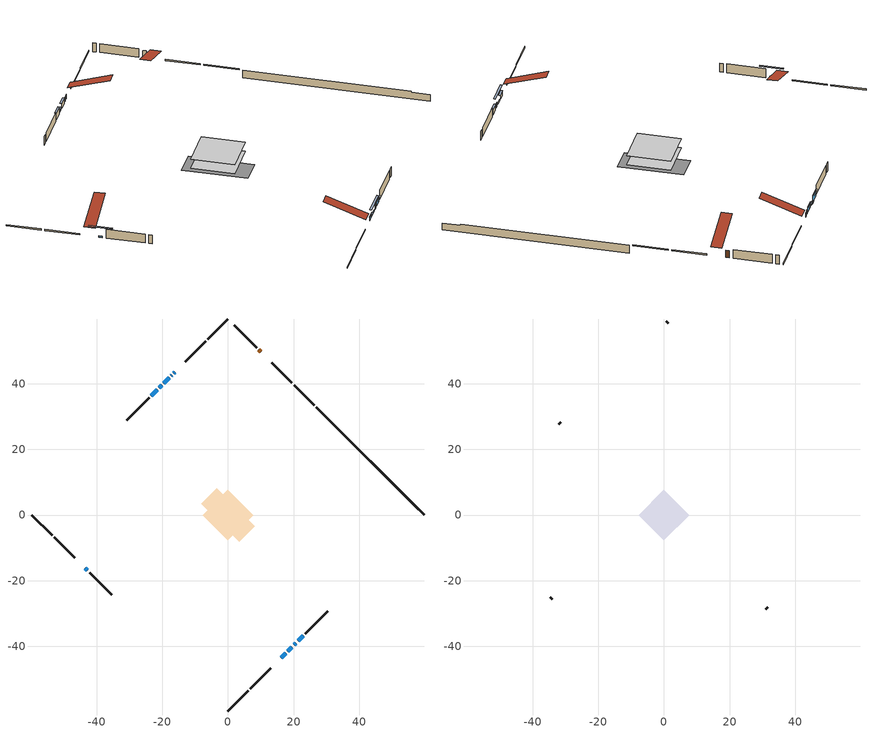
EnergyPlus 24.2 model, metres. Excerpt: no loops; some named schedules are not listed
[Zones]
conditioned space
 floor adiabatic (AdiabaticFloorConstruction): -7.71,0 0,7.71 7.71,0 0,-7.71 z0.46
 floor foundation (Slab1 construction): -8.19,3.45 -3.45,8.19 8.19,-3.45 3.45,-8.19 z-1.7
 wall outside (RimJoist1 construction): 0,-59.68 6.14,-53.54 / -59.68,0 -53.54,-6.14 / 0,59.68 -6.14,53.54 / 26.26,33.42 20.12,39.56 z0.46:0.76
 wall outside (RimJoist2 construction): 6.8,-52.88 12.94,-46.74 / -52.88,-6.8 -46.74,-12.94 / -6.8,52.88 -12.94,46.74 / 19.46,40.22 13.32,46.36 z0.46:0.76
 wall outside (AdiabaticWallConstruction 1): 10.03,49.65 9.37,50.31 z0.46:2.49
 wall outside (AdiabaticWallConstruction): -16.23,43.45 -16.53,43.15 / -17.18,42.49 -17.3,42.38 / 20.13,-39.55 20.66,-39.02 / -17.95,41.73 -19.57,40.11 / 21.32,-38.36 22.93,-36.75 z0.46:1.68; 16.23,-43.45 17.53,-42.15 z0.46:1.38; 18.18,-41.5 19.48,-40.2 / -43.45,-16.23 -42.8,-16.88 / -20.22,39.45 -20.87,38.81 z0.46:0.92; -21.53,38.15 -23.4,36.28 z0.46:2.11
 wall outside (Wall1 construction): 23.59,-36.09 30.39,-29.29 / -42.14,-17.54 -35.34,-24.34 / -24.05,35.62 -30.85,28.83 / 8.72,50.96 1.92,57.76 z0.46:2.9
 wall foundation (FoundationWall1 construction): 26.92,32.76,-1.7 26.92,32.76,0.46 56.4,3.28,0.46 56.4,3.28,0.19 59.68,0,0.19 59.68,0,-1.7
 window (WindowConstruction 5): -16.23,43.44 -16.53,43.15 z0.46:1.68
 window (WindowConstruction 4): 16.23,-43.44 17.53,-42.15 z0.46:1.37
 window (WindowConstruction 8): 18.18,-41.49 19.48,-40.2 z0.46:0.92
 window (WindowConstruction 9): -43.44,-16.23 -42.8,-16.88 z0.46:0.92
 window (WindowConstruction 6): -17.19,42.49 -17.29,42.38 z0.46:1.68
 window (WindowConstruction 7): 20.13,-39.54 20.66,-39.02 z0.46:1.68
 window (WindowConstruction): -17.95,41.73 -19.57,40.11 z0.46:1.68
 window (WindowConstruction 1): -20.22,39.45 -20.87,38.81 z0.46:0.92
 window (WindowConstruction 2): -21.53,38.15 -23.4,36.28 z0.46:2.11
 window (WindowConstruction 3): 21.32,-38.36 22.93,-36.75 z0.46:1.68
 door (Door): 10.03,49.65 9.37,50.31 z0.46:2.49
 ceiling adiabatic (AdiabaticFloorConstruction): 0,-7.71 7.71,0 0,7.71 -7.71,0 z0.46
attic - vented
 floor to conditioned space (Floor1 construction Reversed): -7.7,0 0,7.7 7.7,0 0,-7.7 z2.9
 wall outside (Wall2 construction): 31.05,-28.63 31.65,-28.03 / -34.69,-24.99 -34.08,-25.6 / -31.51,28.17 -32.11,27.57 / 1.26,58.42 0.66,59.02 z0.46:2.9
 roof outside (Roof1 construction): 15.58,-44.1,2.9 8.07,-36.6,6.44 6.09,-38.57,6.44 13.6,-46.08,2.9; -44.1,-15.58,2.9 -36.6,-8.07,6.44 -38.57,-6.09,6.44 -46.08,-13.6,2.9; -15.58,44.1,2.9 -8.07,36.6,6.44 -6.09,38.57,6.44 -13.6,46.08,2.9; 10.69,48.99,2.9 3.18,41.49,6.44 5.16,39.51,6.44 12.66,47.02,2.9
shading: 17.67,-42.01 16.09,-43.59 16.38,-43.88 17.96,-42.3 z1.58; 21.24,-38.44 16.42,-43.26 16.71,-43.55 21.53,-38.73 z3.41; -41.04,-18.64 -45.21,-14.47 -45.5,-14.76 -41.33,-18.93 z3.41; -19.71,39.97 -17.81,41.87 -18.1,42.16 -20,40.26 z1.88; -21.01,38.66 -20.08,39.6 -20.37,39.89 -21.3,38.96 z1.12; -23.54,36.14 -21.39,38.29 -21.68,38.58 -23.83,36.43 z2.31; 23.07,-36.6 21.17,-38.5 21.46,-38.8 23.37,-36.89 z1.88
[Building]
Building 1: Terrain=Suburbs
[Site:Location]
Wiarton AP_ON: Latitude {deg}=44.74; Longitude {deg}=-81.11; Time Zone {hr}=-5; Elevation {m}=222; Keep Site Location Information=Yes
[Site:GroundTemperature:Shallow]
2.94744, 1.01235, 0.85738, 1.77568, 5.46213, 9.13142, 12.3125, 14.3276, 14.4988, 12.8598, 9.75989, 6.20317
[Site:WaterMainsTemperature]
Calculation Method=Schedule; Temperature Schedule=mains temperature schedule
[Material] Roughness=Rough; Thermal Absorptance=0.9
Name | Thickness {m} | Conductivity {W/m-K} | Density {kg/m3} | Specific Heat {J/kg-K} | Solar Absorptance | Visible Absorptance
asphalt or fiberglass shingles | 0.00635 | 0.162714 | 1121.4 | 1465.45 | 0.4 | 0.4
ceiling loosefill ins | 0.169333 | 0.0480833 | 16.02 | 1046.75 | 0.7 | 0.7
ceiling stud and cavity | 0.1397 | 0.352605 | 65.682 | 1177.47 | 0.7 | 0.7
concrete 4.0 in. | 0.1016 | 1.803125 | 2242.8 | 837.4 | 0.7 | 0.7
concrete 8.0 in. | 0.2032 | 1.803125 | 2242.8 | 837.4 | 0.7 | 0.7
door material | 0.04445 | 0.053851 | 512.64 | 1214.23 | 0.7 | 0.7
exterior vertical ins | 0.0149659 | 0.029427 | 32.04 | 1214.23 | 0.7 | 0.7
floor covering | 0.0127 | 0.0433444 | 54.468 | 1339.84 | 0.6 | 0.6
floor rigid ins; wall rigid ins | 0.512978 | 0.029427 | 32.04 | 1214.23 | 0.7 | 0.7
floor stud and cavity | 0.1397 | 1.75129 | 37.0049 | 1207.88 | 0.7 | 0.7
furniture material conditioned space 1 | 0.1524 | 0.115458 | 640.8 | 1214.23 | 0.6 | 0.6
gypsum board | 0.0127 | 0.160291 | 801 | 837.4 | 0.6 | 0.6
gypsum board 1 | 0.0127 | 0.160291 | 801 | 837.4 | 0.7 | 0.7
osb sheathing 0.5 in. | 0.0127 | 0.115458 | 512.64 | 1214.23 | 0.7 | 0.7
osb sheathing 0.75 in. | 0.01905 | 0.115458 | 512.64 | 1214.23 | 0.7 | 0.7
osb sheathing 2.0 in. | 0.0508 | 0.115458 | 512.64 | 1214.23 | 0.7 | 0.7
rim joist stud and cavity | 0.0508 | 0.0296634 | 125.044 | 1163.47 | 0.6 | 0.6
rim joist stud and cavity 1 | 0.0508 | 0.194335 | 50.32683 | 1063.81 | 0.6 | 0.6
slab rigid ins | 0.0378081 | 0.029427 | 32.04 | 1214.23 | 0.7 | 0.7
wall stud and cavity | 0.1397 | 0.0937807 | 139.0536 | 1170.24 | 0.7 | 0.7
wall stud and cavity 1 | 0.0889 | 6.1454 | 50.32683 | 1063.81 | 0.6 | 0.6
wall stud and cavity 2 | 0.0889 | 0.380278 | 52.3479 | 1209.89 | 0.7 | 0.7
wall stud and cavity 3 | 0.0889 | 0.391764 | 83.0341 | 1211.67 | 0.7 | 0.7
wood siding | 0.0254 | 0.102417 | 544.68 | 1172.36 | 0.4 | 0.4
wood siding 1 | 0.00254 | 0.102417 | 544.68 | 1172.36 | 0.4 | 0.4
wood siding 2; wood siding 3; wood siding 4 | 0.0254 | 0.102417 | 544.68 | 1172.36 | 0.7 | 0.7
[WindowMaterial:SimpleGlazingSystem]
Name | U-Factor {W/m2-K} | Solar Heat Gain Coefficient
WindowMaterial | 2.08439 | 0.37
WindowMaterial 1 | 2.44495 | 0.28
WindowMaterial 2 | 2.04578 | 0.66
WindowMaterial 3 | 2.245649 | 0.34
WindowMaterial 4 | 2.33479 | 0.56
WindowMaterial 5 | 2.770864 | 0.4
WindowMaterial 6 | 2.27858 | 0.58
[Construction]
AdiabaticFloorConstruction: floor stud and cavity, floor rigid ins, osb sheathing 0.75 in., floor covering
AdiabaticWallConstruction: wood siding 3, wall rigid ins, wall stud and cavity 2, gypsum board
AdiabaticWallConstruction 1: wood siding 4, wall rigid ins, wall stud and cavity 2, gypsum board
Door: door material
Floor1 construction Reversed: gypsum board, ceiling stud and cavity, ceiling loosefill ins
FoundationWall1 construction: concrete 8.0 in., gypsum board 1
furniture construction conditioned space 1: furniture material conditioned space 1
PartitionWallConstruction: gypsum board, wall stud and cavity 3, gypsum board
RimJoist1 construction: wood siding 2, osb sheathing 2.0 in., rim joist stud and cavity
RimJoist2 construction: wood siding 2, rim joist stud and cavity 1
Roof1 construction: asphalt or fiberglass shingles
Slab1 construction: slab rigid ins, concrete 4.0 in.
Wall1 construction: wood siding, osb sheathing 0.5 in., wall stud and cavity, gypsum board
Wall2 construction: wood siding 1, wall stud and cavity 1
WindowConstruction; WindowConstruction 3: WindowMaterial
WindowConstruction 1; WindowConstruction 8; WindowConstruction 9: WindowMaterial 1
WindowConstruction 2: WindowMaterial 2
WindowConstruction 4: WindowMaterial 3
WindowConstruction 5: WindowMaterial 4
WindowConstruction 6: WindowMaterial 5
WindowConstruction 7: WindowMaterial 6
[Zone] Multiplier=1; Part of Total Floor Area=Yes
Name | Volume {m3}
attic - vented | 68.1851
conditioned space | 535
[Space]
Name | Zone | Volume {m3}
attic - vented 1 | attic - vented | 68.1851
conditioned space 1 | conditioned space | 535
[ZoneInfiltration:EffectiveLeakageArea]
infil attic - vented 1: Zone or Space=attic - vented 1; Schedule=Always On Discrete; Effective Air Leakage Area {cm2}=4999.16; Stack Coefficient=0.000415567; Wind Coefficient=1.37734e-05
[ZoneMixing]
whole house fan mix: Zone or Space=attic - vented; Schedule=Always On Continuous; Design Flow Rate Calculation Method=Flow/Zone; Design Flow Rate {m3/s}=0; Source Zone or Space=conditioned space
[SurfaceProperty:ExposedFoundationPerimeter]
Slab1: Exposed Perimeter Calculation Method=TotalExposedPerimeter; Total Exposed Perimeter {m}=46.329
[InternalMass] Zone or ZoneList=conditioned space; Space or SpaceList=conditioned space 1
Name | Construction | Surface Area {m2}
furniture mass conditioned space 1 | furniture construction conditioned space 1 | 91.6403
partition wall mass | PartitionWallConstruction | 229.101
[Lights]
interior lighting: Zone or ZoneList or Space or SpaceList=conditioned space 1; Schedule=interior lighting schedule; Design Level Calculation Method=LightingLevel; Lighting Level {W}=343.2; Return Air Fraction=0; Fraction Radiant=0.6; Fraction Visible=0.2; Fraction Replaceable=1
[People]
occupants: Zone or ZoneList or Space or SpaceList=conditioned space 1; Number of People Schedule=occupants schedule; Number of People Calculation Method=People; Number of People=3; Fraction Radiant=0.314171; Sensible Heat Fraction=0.56303; Activity Level Schedule=occupants activity schedule; Carbon Dioxide Generation Rate {m3/s-W}=0; Enable ASHRAE 55 Comfort Warnings=No; Mean Radiant Temperature Calculation Type=EnclosureAveraged
[ElectricEquipment] Zone or ZoneList or Space or SpaceList=conditioned space 1; Design Level Calculation Method=EquipmentLevel
Name | Schedule | Design Level {W} | Fraction Latent | Fraction Radiant | Fraction Lost
clothes dryer | clothes dryer schedule | 140.772 | 0.015 | 0.081 | 0.85
clothes washer | clothes washer schedule | 32.1985 | 0.03 | 0.162 | 0.7
cooking range | cooking range schedule | 215.147 | 0.08 | 0.432 | 0.2
dishwasher | dishwasher schedule | 66.8632 | 0.3 | 0.18 | 0.4
fridge | fridge schedule | 72.9452 | 0 | 0.6 | 0
mech vent bath fan 0 | mech vent bath fan 0 schedule | 50.2 | 0 | 0 | 1
mech vent house fan | mech vent house fan schedule | 0 | 0 | 0 | 1
mech vent house fan cfis | mech vent house fan cfis schedule | 0 | 0 | 0 | 0
mech vent range fan 0 | mech vent range fan 0 schedule | 57 | 0 | 0 | 1
misc plug loads | misc plug loads schedule | 494.7 | 0.045 | 0.513 | 0.1
whole house fan | Always On Discrete | 0 | 0 | 0 | 1
[OtherEquipment] Zone or ZoneList or Space or SpaceList=conditioned space 1; Design Level Calculation Method=EquipmentLevel
Name | Fuel Type | Schedule | Design Level {W} | Fraction Latent | Fraction Radiant | Fraction Lost
clothes dryer 1 | Electricity | clothes dryer schedule | 0 | 0.015 | 0.081 | 0.85
cooking range 1 | Electricity | cooking range schedule | 0 | 0.08 | 0.432 | 0.2
general water use latent | None | general water use schedule | 62.594 | 1 | 0 | 0
general water use sensible | None | general water use schedule | -61.6891 | 0 | 0.6 | 0
mech vent house fan latent load | None | Always On Discrete | 0 | 1 | 0 | 0
mech vent house fan sensible load | None | Always On Discrete | 0 | 0 | 0 | 0
water heater energy adjustment1 | Propane | Always On Discrete | 0.01 | 0 | 0 | 1
[ZoneInfiltration:DesignFlowRate] Zone or ZoneList or Space or SpaceList=conditioned space 1; Schedule=Always On Discrete; Design Flow Rate Calculation Method=Flow/Zone; Design Flow Rate {m3/s}=0
infil flow; natural vent flow; whole house fan flow
[Foundation:Kiva]
Foundation Kiva 1: Initial Indoor Air Temperature {C}=21.1111; Wall Height Above Grade {m}=0.460004; Wall Depth Below Slab {m}=0.2032; Custom Block Material Name 1=exterior vertical ins; Custom Block Depth 1 {m}=2.16; Custom Block X Position 1 {m}=0.2159; Custom Block Z Position 1 {m}=0
[Foundation:Kiva:Settings]
Soil Conductivity {W/m-K}=0.849921; Soil Density {kg/m3}=1842.3; Soil Specific Heat {J/kg-K}=418.7; Ground Solar Absorptivity=0.9; Ground Thermal Absorptivity=0.9; Ground Surface Roughness {m}=0.03; Far-Field Width {m}=40; Deep-Ground Boundary Condition=ZeroFlux; Deep-Ground Depth {m}=40; Minimum Cell Dimension {m}=0.2; Maximum Cell Growth Coefficient=3; Simulation Timestep=Timestep
[Exterior:Lights]
exterior lighting: Schedule=exterior lighting schedule; Design Level {W}=75.6
[Schedule:Constant]
Name | Hourly Value
Always On Continuous; mech vent house fan schedule; mech vent house fan cfis schedule; Always On Discrete | 1
occupants activity schedule | 117.228
fridge schedule | 0
[Schedule:Week:Daily]
interior lighting schedule Week Rule - Jan1-Jan27: interior lighting schedule day, interior lighting schedule day, interior lighting schedule day, interior lighting schedule day, interior lighting schedule day, interior lighting schedule day, interior lighting schedule day, interior lighting schedule default day, interior lighting schedule default day, interior lighting schedule default day, interior lighting schedule default day, interior lighting schedule default day
interior lighting schedule Week Rule - Jan28-Feb3: interior lighting schedule day, interior lighting schedule day, interior lighting schedule day, interior lighting schedule day, interior lighting schedule day 1, interior lighting schedule day 1, interior lighting schedule day 1, interior lighting schedule default day, interior lighting schedule default day, interior lighting schedule default day, interior lighting schedule default day, interior lighting schedule default day
interior lighting schedule Week Rule - Feb4-Feb24: interior lighting schedule day 1, interior lighting schedule day 1, interior lighting schedule day 1, interior lighting schedule day 1, interior lighting schedule day 1, interior lighting schedule day 1, interior lighting schedule day 1, interior lighting schedule default day, interior lighting schedule default day, interior lighting schedule default day, interior lighting schedule default day, interior lighting schedule default day
interior lighting schedule Week Rule - Feb25-Mar3: interior lighting schedule day 1, interior lighting schedule day 1, interior lighting schedule day 1, interior lighting schedule day 1, interior lighting schedule day 2, interior lighting schedule day 2, interior lighting schedule day 2, interior lighting schedule default day, interior lighting schedule default day, interior lighting schedule default day, interior lighting schedule default day, interior lighting schedule default day
interior lighting schedule Week Rule - Mar4-Mar31: interior lighting schedule day 2, interior lighting schedule day 2, interior lighting schedule day 2, interior lighting schedule day 2, interior lighting schedule day 2, interior lighting schedule day 2, interior lighting schedule day 2, interior lighting schedule default day, interior lighting schedule default day, interior lighting schedule default day, interior lighting schedule default day, interior lighting schedule default day
interior lighting schedule Week Rule - Apr1-Apr28: interior lighting schedule day 3, interior lighting schedule day 3, interior lighting schedule day 3, interior lighting schedule day 3, interior lighting schedule day 3, interior lighting schedule day 3, interior lighting schedule day 3, interior lighting schedule default day, interior lighting schedule default day, interior lighting schedule default day, interior lighting schedule default day, interior lighting schedule default day
interior lighting schedule Week Rule - Apr29-May5: interior lighting schedule day 3, interior lighting schedule day 3, interior lighting schedule day 4, interior lighting schedule day 4, interior lighting schedule day 4, interior lighting schedule day 4, interior lighting schedule day 4, interior lighting schedule default day, interior lighting schedule default day, interior lighting schedule default day, interior lighting schedule default day, interior lighting schedule default day
interior lighting schedule Week Rule - May6-May26: interior lighting schedule day 4, interior lighting schedule day 4, interior lighting schedule day 4, interior lighting schedule day 4, interior lighting schedule day 4, interior lighting schedule day 4, interior lighting schedule day 4, interior lighting schedule default day, interior lighting schedule default day, interior lighting schedule default day, interior lighting schedule default day, interior lighting schedule default day
interior lighting schedule Week Rule - May27-Jun2: interior lighting schedule day 4, interior lighting schedule day 4, interior lighting schedule day 4, interior lighting schedule day 4, interior lighting schedule day 4, interior lighting schedule day 5, interior lighting schedule day 5, interior lighting schedule default day, interior lighting schedule default day, interior lighting schedule default day, interior lighting schedule default day, interior lighting schedule default day
interior lighting schedule Week Rule - Jun3-Jun30: interior lighting schedule day 5, interior lighting schedule day 5, interior lighting schedule day 5, interior lighting schedule day 5, interior lighting schedule day 5, interior lighting schedule day 5, interior lighting schedule day 5, interior lighting schedule default day, interior lighting schedule default day, interior lighting schedule default day, interior lighting schedule default day, interior lighting schedule default day
interior lighting schedule Week Rule - Jul1-Jul28: interior lighting schedule day 6, interior lighting schedule day 6, interior lighting schedule day 6, interior lighting schedule day 6, interior lighting schedule day 6, interior lighting schedule day 6, interior lighting schedule day 6, interior lighting schedule default day, interior lighting schedule default day, interior lighting schedule default day, interior lighting schedule default day, interior lighting schedule default day
interior lighting schedule Week Rule - Jul29-Aug4: interior lighting schedule day 6, interior lighting schedule day 6, interior lighting schedule day 6, interior lighting schedule day 7, interior lighting schedule day 7, interior lighting schedule day 7, interior lighting schedule day 7, interior lighting schedule default day, interior lighting schedule default day, interior lighting schedule default day, interior lighting schedule default day, interior lighting schedule default day
interior lighting schedule Week Rule - Aug5-Aug25: interior lighting schedule day 7, interior lighting schedule day 7, interior lighting schedule day 7, interior lighting schedule day 7, interior lighting schedule day 7, interior lighting schedule day 7, interior lighting schedule day 7, interior lighting schedule default day, interior lighting schedule default day, interior lighting schedule default day, interior lighting schedule default day, interior lighting schedule default day
interior lighting schedule Week Rule - Aug26-Sep1: interior lighting schedule day 7, interior lighting schedule day 7, interior lighting schedule day 7, interior lighting schedule day 7, interior lighting schedule day 7, interior lighting schedule day 7, interior lighting schedule day 8, interior lighting schedule default day, interior lighting schedule default day, interior lighting schedule default day, interior lighting schedule default day, interior lighting schedule default day
interior lighting schedule Week Rule - Sep2-Sep29: interior lighting schedule day 8, interior lighting schedule day 8, interior lighting schedule day 8, interior lighting schedule day 8, interior lighting schedule day 8, interior lighting schedule day 8, interior lighting schedule day 8, interior lighting schedule default day, interior lighting schedule default day, interior lighting schedule default day, interior lighting schedule default day, interior lighting schedule default day
interior lighting schedule Week Rule - Sep30-Oct6: interior lighting schedule day 8, interior lighting schedule day 9, interior lighting schedule day 9, interior lighting schedule day 9, interior lighting schedule day 9, interior lighting schedule day 9, interior lighting schedule day 9, interior lighting schedule default day, interior lighting schedule default day, interior lighting schedule default day, interior lighting schedule default day, interior lighting schedule default day
interior lighting schedule Week Rule - Oct7-Oct27: interior lighting schedule day 9, interior lighting schedule day 9, interior lighting schedule day 9, interior lighting schedule day 9, interior lighting schedule day 9, interior lighting schedule day 9, interior lighting schedule day 9, interior lighting schedule default day, interior lighting schedule default day, interior lighting schedule default day, interior lighting schedule default day, interior lighting schedule default day
interior lighting schedule Week Rule - Oct28-Nov3: interior lighting schedule day 9, interior lighting schedule day 9, interior lighting schedule day 9, interior lighting schedule day 9, interior lighting schedule day 10, interior lighting schedule day 10, interior lighting schedule day 10, interior lighting schedule default day, interior lighting schedule default day, interior lighting schedule default day, interior lighting schedule default day, interior lighting schedule default day
interior lighting schedule Week Rule - Nov4-Nov24: interior lighting schedule day 10, interior lighting schedule day 10, interior lighting schedule day 10, interior lighting schedule day 10, interior lighting schedule day 10, interior lighting schedule day 10, interior lighting schedule day 10, interior lighting schedule default day, interior lighting schedule default day, interior lighting schedule default day, interior lighting schedule default day, interior lighting schedule default day
interior lighting schedule Week Rule - Nov25-Dec1: interior lighting schedule day 10, interior lighting schedule day 10, interior lighting schedule day 10, interior lighting schedule day 10, interior lighting schedule day 10, interior lighting schedule day 10, interior lighting schedule day 11, interior lighting schedule default day, interior lighting schedule default day, interior lighting schedule default day, interior lighting schedule default day, interior lighting schedule default day
interior lighting schedule Week Rule - Dec2-Dec31: interior lighting schedule day 11, interior lighting schedule day 11, interior lighting schedule day 11, interior lighting schedule day 11, interior lighting schedule day 11, interior lighting schedule day 11, interior lighting schedule day 11, interior lighting schedule default day, interior lighting schedule default day, interior lighting schedule default day, interior lighting schedule default day, interior lighting schedule default day
occupants schedule Week Rule - Jan1-Dec31: occupants schedule day, occupants schedule day, occupants schedule day, occupants schedule day, occupants schedule day, occupants schedule day, occupants schedule day, occupants schedule default day, occupants schedule default day, occupants schedule default day, occupants schedule default day, occupants schedule default day
clothes dryer schedule Week Rule - Jan1-Dec31: clothes dryer schedule day, clothes dryer schedule day, clothes dryer schedule day, clothes dryer schedule day, clothes dryer schedule day, clothes dryer schedule day, clothes dryer schedule day, clothes dryer schedule default day, clothes dryer schedule default day, clothes dryer schedule default day, clothes dryer schedule default day, clothes dryer schedule default day
clothes washer schedule Week Rule - Jan1-Dec31: clothes washer schedule day, clothes washer schedule day, clothes washer schedule day, clothes washer schedule day, clothes washer schedule day, clothes washer schedule day, clothes washer schedule day, clothes washer schedule default day, clothes washer schedule default day, clothes washer schedule default day, clothes washer schedule default day, clothes washer schedule default day
cooking range schedule Week Rule - Jan1-Dec31: cooking range schedule day, cooking range schedule day, cooking range schedule day, cooking range schedule day, cooking range schedule day, cooking range schedule day, cooking range schedule day, cooking range schedule default day, cooking range schedule default day, cooking range schedule default day, cooking range schedule default day, cooking range schedule default day
dishwasher schedule Week Rule - Jan1-Dec31: dishwasher schedule day, dishwasher schedule day, dishwasher schedule day, dishwasher schedule day, dishwasher schedule day, dishwasher schedule day, dishwasher schedule day, dishwasher schedule default day, dishwasher schedule default day, dishwasher schedule default day, dishwasher schedule default day, dishwasher schedule default day
mech vent bath fan 0 schedule Week Rule - Jan1-Dec31: mech vent bath fan 0 schedule day, mech vent bath fan 0 schedule day, mech vent bath fan 0 schedule day, mech vent bath fan 0 schedule day, mech vent bath fan 0 schedule day, mech vent bath fan 0 schedule day, mech vent bath fan 0 schedule day, mech vent bath fan 0 schedule default day, mech vent bath fan 0 schedule default day, mech vent bath fan 0 schedule default day, mech vent bath fan 0 schedule default day, mech vent bath fan 0 schedule default day
mech vent range fan 0 schedule Week Rule - Jan1-Dec31: mech vent range fan 0 schedule day, mech vent range fan 0 schedule day, mech vent range fan 0 schedule day, mech vent range fan 0 schedule day, mech vent range fan 0 schedule day, mech vent range fan 0 schedule day, mech vent range fan 0 schedule day, mech vent range fan 0 schedule default day, mech vent range fan 0 schedule default day, mech vent range fan 0 schedule default day, mech vent range fan 0 schedule default day, mech vent range fan 0 schedule default day
misc plug loads schedule Week Rule - Jan1-Dec31: misc plug loads schedule day, misc plug loads schedule day, misc plug loads schedule day, misc plug loads schedule day, misc plug loads schedule day, misc plug loads schedule day, misc plug loads schedule day, misc plug loads schedule default day, misc plug loads schedule default day, misc plug loads schedule default day, misc plug loads schedule default day, misc plug loads schedule default day
general water use schedule Week Rule - Jan1-Dec31: general water use schedule day, general water use schedule day, general water use schedule day, general water use schedule day, general water use schedule day, general water use schedule day, general water use schedule day, general water use schedule default day, general water use schedule default day, general water use schedule default day, general water use schedule default day, general water use schedule default day
exterior lighting schedule Week Rule - Jan1-Jan27: exterior lighting schedule day, exterior lighting schedule day, exterior lighting schedule day, exterior lighting schedule day, exterior lighting schedule day, exterior lighting schedule day, exterior lighting schedule day, exterior lighting schedule default day, exterior lighting schedule default day, exterior lighting schedule default day, exterior lighting schedule default day, exterior lighting schedule default day
exterior lighting schedule Week Rule - Jan28-Feb3: exterior lighting schedule day, exterior lighting schedule day, exterior lighting schedule day, exterior lighting schedule day, exterior lighting schedule day 1, exterior lighting schedule day 1, exterior lighting schedule day 1, exterior lighting schedule default day, exterior lighting schedule default day, exterior lighting schedule default day, exterior lighting schedule default day, exterior lighting schedule default day
exterior lighting schedule Week Rule - Feb4-Feb24: exterior lighting schedule day 1, exterior lighting schedule day 1, exterior lighting schedule day 1, exterior lighting schedule day 1, exterior lighting schedule day 1, exterior lighting schedule day 1, exterior lighting schedule day 1, exterior lighting schedule default day, exterior lighting schedule default day, exterior lighting schedule default day, exterior lighting schedule default day, exterior lighting schedule default day
exterior lighting schedule Week Rule - Feb25-Mar3: exterior lighting schedule day 1, exterior lighting schedule day 1, exterior lighting schedule day 1, exterior lighting schedule day 1, exterior lighting schedule day 2, exterior lighting schedule day 2, exterior lighting schedule day 2, exterior lighting schedule default day, exterior lighting schedule default day, exterior lighting schedule default day, exterior lighting schedule default day, exterior lighting schedule default day
exterior lighting schedule Week Rule - Mar4-Mar31: exterior lighting schedule day 2, exterior lighting schedule day 2, exterior lighting schedule day 2, exterior lighting schedule day 2, exterior lighting schedule day 2, exterior lighting schedule day 2, exterior lighting schedule day 2, exterior lighting schedule default day, exterior lighting schedule default day, exterior lighting schedule default day, exterior lighting schedule default day, exterior lighting schedule default day
exterior lighting schedule Week Rule - Apr1-Apr28: exterior lighting schedule day 3, exterior lighting schedule day 3, exterior lighting schedule day 3, exterior lighting schedule day 3, exterior lighting schedule day 3, exterior lighting schedule day 3, exterior lighting schedule day 3, exterior lighting schedule default day, exterior lighting schedule default day, exterior lighting schedule default day, exterior lighting schedule default day, exterior lighting schedule default day
exterior lighting schedule Week Rule - Apr29-May5: exterior lighting schedule day 3, exterior lighting schedule day 3, exterior lighting schedule day 4, exterior lighting schedule day 4, exterior lighting schedule day 4, exterior lighting schedule day 4, exterior lighting schedule day 4, exterior lighting schedule default day, exterior lighting schedule default day, exterior lighting schedule default day, exterior lighting schedule default day, exterior lighting schedule default day
exterior lighting schedule Week Rule - May6-May26: exterior lighting schedule day 4, exterior lighting schedule day 4, exterior lighting schedule day 4, exterior lighting schedule day 4, exterior lighting schedule day 4, exterior lighting schedule day 4, exterior lighting schedule day 4, exterior lighting schedule default day, exterior lighting schedule default day, exterior lighting schedule default day, exterior lighting schedule default day, exterior lighting schedule default day
exterior lighting schedule Week Rule - May27-Jun2: exterior lighting schedule day 4, exterior lighting schedule day 4, exterior lighting schedule day 4, exterior lighting schedule day 4, exterior lighting schedule day 4, exterior lighting schedule day 5, exterior lighting schedule day 5, exterior lighting schedule default day, exterior lighting schedule default day, exterior lighting schedule default day, exterior lighting schedule default day, exterior lighting schedule default day
exterior lighting schedule Week Rule - Jun3-Jun30: exterior lighting schedule day 5, exterior lighting schedule day 5, exterior lighting schedule day 5, exterior lighting schedule day 5, exterior lighting schedule day 5, exterior lighting schedule day 5, exterior lighting schedule day 5, exterior lighting schedule default day, exterior lighting schedule default day, exterior lighting schedule default day, exterior lighting schedule default day, exterior lighting schedule default day
exterior lighting schedule Week Rule - Jul1-Jul28: exterior lighting schedule day 6, exterior lighting schedule day 6, exterior lighting schedule day 6, exterior lighting schedule day 6, exterior lighting schedule day 6, exterior lighting schedule day 6, exterior lighting schedule day 6, exterior lighting schedule default day, exterior lighting schedule default day, exterior lighting schedule default day, exterior lighting schedule default day, exterior lighting schedule default day
exterior lighting schedule Week Rule - Jul29-Aug4: exterior lighting schedule day 6, exterior lighting schedule day 6, exterior lighting schedule day 6, exterior lighting schedule day 7, exterior lighting schedule day 7, exterior lighting schedule day 7, exterior lighting schedule day 7, exterior lighting schedule default day, exterior lighting schedule default day, exterior lighting schedule default day, exterior lighting schedule default day, exterior lighting schedule default day
exterior lighting schedule Week Rule - Aug5-Aug25: exterior lighting schedule day 7, exterior lighting schedule day 7, exterior lighting schedule day 7, exterior lighting schedule day 7, exterior lighting schedule day 7, exterior lighting schedule day 7, exterior lighting schedule day 7, exterior lighting schedule default day, exterior lighting schedule default day, exterior lighting schedule default day, exterior lighting schedule default day, exterior lighting schedule default day
exterior lighting schedule Week Rule - Aug26-Sep1: exterior lighting schedule day 7, exterior lighting schedule day 7, exterior lighting schedule day 7, exterior lighting schedule day 7, exterior lighting schedule day 7, exterior lighting schedule day 7, exterior lighting schedule day 8, exterior lighting schedule default day, exterior lighting schedule default day, exterior lighting schedule default day, exterior lighting schedule default day, exterior lighting schedule default day
exterior lighting schedule Week Rule - Sep2-Sep29: exterior lighting schedule day 8, exterior lighting schedule day 8, exterior lighting schedule day 8, exterior lighting schedule day 8, exterior lighting schedule day 8, exterior lighting schedule day 8, exterior lighting schedule day 8, exterior lighting schedule default day, exterior lighting schedule default day, exterior lighting schedule default day, exterior lighting schedule default day, exterior lighting schedule default day
exterior lighting schedule Week Rule - Sep30-Oct6: exterior lighting schedule day 8, exterior lighting schedule day 9, exterior lighting schedule day 9, exterior lighting schedule day 9, exterior lighting schedule day 9, exterior lighting schedule day 9, exterior lighting schedule day 9, exterior lighting schedule default day, exterior lighting schedule default day, exterior lighting schedule default day, exterior lighting schedule default day, exterior lighting schedule default day
exterior lighting schedule Week Rule - Oct7-Oct27: exterior lighting schedule day 9, exterior lighting schedule day 9, exterior lighting schedule day 9, exterior lighting schedule day 9, exterior lighting schedule day 9, exterior lighting schedule day 9, exterior lighting schedule day 9, exterior lighting schedule default day, exterior lighting schedule default day, exterior lighting schedule default day, exterior lighting schedule default day, exterior lighting schedule default day
exterior lighting schedule Week Rule - Oct28-Nov3: exterior lighting schedule day 9, exterior lighting schedule day 9, exterior lighting schedule day 9, exterior lighting schedule day 9, exterior lighting schedule day 10, exterior lighting schedule day 10, exterior lighting schedule day 10, exterior lighting schedule default day, exterior lighting schedule default day, exterior lighting schedule default day, exterior lighting schedule default day, exterior lighting schedule default day
exterior lighting schedule Week Rule - Nov4-Nov24: exterior lighting schedule day 10, exterior lighting schedule day 10, exterior lighting schedule day 10, exterior lighting schedule day 10, exterior lighting schedule day 10, exterior lighting schedule day 10, exterior lighting schedule day 10, exterior lighting schedule default day, exterior lighting schedule default day, exterior lighting schedule default day, exterior lighting schedule default day, exterior lighting schedule default day
[Schedule:Year]
interior lighting schedule: interior lighting schedule Week Rule - Jan1-Jan27, 1, 1, 1, 27, interior lighting schedule Week Rule - Jan28-Feb3, 1, 28, 2, 3, interior lighting schedule Week Rule - Feb4-Feb24, 2, 4, 2, 24, interior lighting schedule Week Rule - Feb25-Mar3, 2, 25, 3, 3, interior lighting schedule Week Rule - Mar4-Mar31, 3, 4, 3, 31, interior lighting schedule Week Rule - Apr1-Apr28, 4, 1, 4, 28, interior lighting schedule Week Rule - Apr29-May5, 4, 29, 5, 5, interior lighting schedule Week Rule - May6-May26, 5, 6, 5, 26, interior lighting schedule Week Rule - May27-Jun2, 5, 27, 6, 2, interior lighting schedule Week Rule - Jun3-Jun30, 6, 3, 6, 30, interior lighting schedule Week Rule - Jul1-Jul28, 7, 1, 7, 28, interior lighting schedule Week Rule - Jul29-Aug4, 7, 29, 8, 4, interior lighting schedule Week Rule - Aug5-Aug25, 8, 5, 8, 25, interior lighting schedule Week Rule - Aug26-Sep1, 8, 26, 9, 1, interior lighting schedule Week Rule - Sep2-Sep29, 9, 2, 9, 29, interior lighting schedule Week Rule - Sep30-Oct6, 9, 30, 10, 6, interior lighting schedule Week Rule - Oct7-Oct27, 10, 7, 10, 27, interior lighting schedule Week Rule - Oct28-Nov3, 10, 28, 11, 3, interior lighting schedule Week Rule - Nov4-Nov24, 11, 4, 11, 24, interior lighting schedule Week Rule - Nov25-Dec1, 11, 25, 12, 1, interior lighting schedule Week Rule - Dec2-Dec31, 12, 2, 12, 31
occupants schedule: occupants schedule Week Rule - Jan1-Dec31, 1, 1, 12, 31
clothes dryer schedule: clothes dryer schedule Week Rule - Jan1-Dec31, 1, 1, 12, 31
clothes washer schedule: clothes washer schedule Week Rule - Jan1-Dec31, 1, 1, 12, 31
cooking range schedule: cooking range schedule Week Rule - Jan1-Dec31, 1, 1, 12, 31
dishwasher schedule: dishwasher schedule Week Rule - Jan1-Dec31, 1, 1, 12, 31
mech vent bath fan 0 schedule: mech vent bath fan 0 schedule Week Rule - Jan1-Dec31, 1, 1, 12, 31
mech vent range fan 0 schedule: mech vent range fan 0 schedule Week Rule - Jan1-Dec31, 1, 1, 12, 31
misc plug loads schedule: misc plug loads schedule Week Rule - Jan1-Dec31, 1, 1, 12, 31
general water use schedule: general water use schedule Week Rule - Jan1-Dec31, 1, 1, 12, 31
exterior lighting schedule: exterior lighting schedule Week Rule - Jan1-Jan27, 1, 1, 1, 27, exterior lighting schedule Week Rule - Jan28-Feb3, 1, 28, 2, 3, exterior lighting schedule Week Rule - Feb4-Feb24, 2, 4, 2, 24, exterior lighting schedule Week Rule - Feb25-Mar3, 2, 25, 3, 3, exterior lighting schedule Week Rule - Mar4-Mar31, 3, 4, 3, 31, exterior lighting schedule Week Rule - Apr1-Apr28, 4, 1, 4, 28, exterior lighting schedule Week Rule - Apr29-May5, 4, 29, 5, 5, exterior lighting schedule Week Rule - May6-May26, 5, 6, 5, 26, exterior lighting schedule Week Rule - May27-Jun2, 5, 27, 6, 2, exterior lighting schedule Week Rule - Jun3-Jun30, 6, 3, 6, 30, exterior lighting schedule Week Rule - Jul1-Jul28, 7, 1, 7, 28, exterior lighting schedule Week Rule - Jul29-Aug4, 7, 29, 8, 4, exterior lighting schedule Week Rule - Aug5-Aug25, 8, 5, 8, 25, exterior lighting schedule Week Rule - Aug26-Sep1, 8, 26, 9, 1, exterior lighting schedule Week Rule - Sep2-Sep29, 9, 2, 9, 29, exterior lighting schedule Week Rule - Sep30-Oct6, 9, 30, 10, 6, exterior lighting schedule Week Rule - Oct7-Oct27, 10, 7, 10, 27, exterior lighting schedule Week Rule - Oct28-Nov3, 10, 28, 11, 3, exterior lighting schedule Week Rule - Nov4-Nov24, 11, 4, 11, 24, exterior lighting schedule Week Rule - Nov25-Dec1, 11, 25, 12, 1, exterior lighting schedule Week Rule - Dec2-Dec31, 12, 2, 12, 31
[Schedule:Compact]
mains temperature schedule: Through: 01/01, For: AllDays, Until: 24:00, 7.25167, Through: 01/02, For: AllDays, Until: 24:00, 7.18611, Through: 01/03, For: AllDays, Until: 24:00, 7.12167, Through: 01/04, For: AllDays, Until: 24:00, 7.05833, Through: 01/05, For: AllDays, Until: 24:00, 6.99667, Through: 01/06, For: AllDays, Until: 24:00, 6.93556, Through: 01/07, For: AllDays, Until: 24:00, 6.87611, Through: 01/08, For: AllDays, Until: 24:00, 6.81722, Through: 01/09, For: AllDays, Until: 24:00, 6.76, Through: 01/10, For: AllDays, Until: 24:00, 6.70389, Through: 01/11, For: AllDays, Until: 24:00, 6.64889, Through: 01/12, For: AllDays, Until: 24:00, 6.595, Through: 01/13, For: AllDays, Until: 24:00, 6.54278, Through: 01/14, For: AllDays, Until: 24:00, 6.49111, Through: 01/15, For: AllDays, Until: 24:00, 6.44167, Through: 01/16, For: AllDays, Until: 24:00, 6.39278, Through: 01/17, For: AllDays, Until: 24:00, 6.34556, Through: 01/18, For: AllDays, Until: 24:00, 6.29944, Through: 01/19, For: AllDays, Until: 24:00, 6.255, Through: 01/20, For: AllDays, Until: 24:00, 6.21167, Through: 01/21, For: AllDays, Until: 24:00, 6.17, Through: 01/22, For: AllDays, Until: 24:00, 6.12944, Through: 01/23, For: AllDays, Until: 24:00, 6.09056, Through: 01/24, For: AllDays, Until: 24:00, 6.05278, Through: 01/25, For: AllDays, Until: 24:00, 6.01667, Through: 01/26, For: AllDays, Until: 24:00, 5.98167, Through: 01/27, For: AllDays, Until: 24:00, 5.94833, Through: 01/28, For: AllDays, Until: 24:00, 5.91611, Through: 01/29, For: AllDays, Until: 24:00, 5.88611, Through: 01/30, For: AllDays, Until: 24:00, 5.85667, Through: 01/31, For: AllDays, Until: 24:00, 5.82944, Through: 02/01, For: AllDays, Until: 24:00, 5.80333, Through: 02/02, For: AllDays, Until: 24:00, 5.77889, Through: 02/03, For: AllDays, Until: 24:00, 5.75556, Through: 02/04, For: AllDays, Until: 24:00, 5.73444, Through: 02/05, For: AllDays, Until: 24:00, 5.71444, Through: 02/06, For: AllDays, Until: 24:00, 5.69556, Through: 02/07, For: AllDays, Until: 24:00, 5.67889, Through: 02/08, For: AllDays, Until: 24:00, 5.66333, Through: 02/09, For: AllDays, Until: 24:00, 5.64944, Through: 02/10, For: AllDays, Until: 24:00, 5.63722, Through: 02/11, For: AllDays, Until: 24:00, 5.62611, Through: 02/12, For: AllDays, Until: 24:00, 5.61667, Through: 02/13, For: AllDays, Until: 24:00, 5.60944, Through: 02/14, For: AllDays, Until: 24:00, 5.60278, Through: 02/15, For: AllDays, Until: 24:00, 5.59833, Through: 02/16, For: AllDays, Until: 24:00, 5.59556, Through: 02/17, For: AllDays, Until: 24:00, 5.59389, Through: 02/18, For: AllDays, Until: 24:00, 5.59389, Through: 02/19, For: AllDays, Until: 24:00, 5.59556, Through: 02/20, For: AllDays, Until: 24:00, 5.59833, Through: 02/21, For: AllDays, Until: 24:00, 5.60333, Through: 02/22, For: AllDays, Until: 24:00, 5.60944, Through: 02/23, For: AllDays, Until: 24:00, 5.61722, Through: 02/24, For: AllDays, Until: 24:00, 5.62667, Through: 02/25, For: AllDays, Until: 24:00, 5.63778, Through: 02/26, For: AllDays, Until: 24:00, 5.65, Through: 02/27, For: AllDays, Until: 24:00, 5.66389, Through: 02/28, For: AllDays, Until: 24:00, 5.67944, Through: 03/01, For: AllDays, Until: 24:00, 5.69667, Through: 03/02, For: AllDays, Until: 24:00, 5.715, Through: 03/03, For: AllDays, Until: 24:00, 5.735, Through: 03/04, For: AllDays, Until: 24:00, 5.75667, Through: 03/05, For: AllDays, Until: 24:00, 5.78, Through: 03/06, For: AllDays, Until: 24:00, 5.80444, Through: 03/07, For: AllDays, Until: 24:00, 5.83056, Through: 03/08, For: AllDays, Until: 24:00, 5.85833, Through: 03/09, For: AllDays, Until: 24:00, 5.88722, Through: 03/10, For: AllDays, Until: 24:00, 5.91778, Through: 03/11, For: AllDays, Until: 24:00, 5.95, Through: 03/12, For: AllDays, Until: 24:00, 5.98333, Through: 03/13, For: AllDays, Until: 24:00, 6.01833, Through: 03/14, For: AllDays, Until: 24:00, 6.05444, Through: 03/15, For: AllDays, Until: 24:00, 6.09222, Through: 03/16, For: AllDays, Until: 24:00, 6.13167, Through: 03/17, For: AllDays, Until: 24:00, 6.17222, Through: 03/18, For: AllDays, Until: 24:00, 6.21389, Through: 03/19, For: AllDays, Until: 24:00, 6.25722, Through: 03/20, For: AllDays, Until: 24:00, 6.30167, Through: 03/21, For: AllDays, Until: 24:00, 6.34778, Through: 03/22, For: AllDays, Until: 24:00, 6.395, Through: 03/23, For: AllDays, Until: 24:00, 6.44389, Through: 03/24, For: AllDays, Until: 24:00, 6.49389, Through: 03/25, For: AllDays, Until: 24:00, 6.545, Through: 03/26, For: AllDays, Until: 24:00, 6.59778, Through: 03/27, For: AllDays, Until: 24:00, 6.65111, Through: 03/28, For: AllDays, Until: 24:00, 6.70611, Through: 03/29, For: AllDays, Until: 24:00, 6.76278, Through: 03/30, For: AllDays, Until: 24:00, 6.82, Through: 03/31, For: AllDays, Until: 24:00, 6.87889, Through: 04/01, For: AllDays, Until: 24:00, 6.93833, Through: 04/02, For: AllDays, Until: 24:00, 6.99944, Through: 04/03, For: AllDays, Until: 24:00, 7.06167, Through: 04/04, For: AllDays, Until: 24:00, 7.125, Through: 04/05, For: AllDays, Until: 24:00, 7.18944, Through: 04/06, For: AllDays, Until: 24:00, 7.25444, Through: 04/07, For: AllDays, Until: 24:00, 7.32111, Through: 04/08, For: AllDays, Until: 24:00, 7.38889, Through: 04/09, For: AllDays, Until: 24:00, 7.45722, Through: 04/10, For: AllDays, Until: 24:00, 7.52667, Through: 04/11, For: AllDays, Until: 24:00, 7.59722, Through: 04/12, For: AllDays, Until: 24:00, 7.66889, Through: 04/13, For: AllDays, Until: 24:00, 7.74111, Through: 04/14, For: AllDays, Until: 24:00, 7.81444, Through: 04/15, For: AllDays, Until: 24:00, 7.88889, Through: 04/16, For: AllDays, Until: 24:00, 7.96389, Through: 04/17, For: AllDays, Until: 24:00, 8.04, Through: 04/18, For: AllDays, Until: 24:00, 8.11667, Through: 04/19, For: AllDays, Until: 24:00, 8.19444, Through: 04/20, For: AllDays, Until: 24:00, 8.27278, Through: 04/21, For: AllDays, Until: 24:00, 8.35222, Through: 04/22, For: AllDays, Until: 24:00, 8.43222, Through: 04/23, For: AllDays, Until: 24:00, 8.51278, Through: 04/24, For: AllDays, Until: 24:00, 8.59389, Through: 04/25, For: AllDays, Until: 24:00, 8.67611, Through: 04/26, For: AllDays, Until: 24:00, 8.75833, Through: 04/27, For: AllDays, Until: 24:00, 8.84167, Through: 04/28, For: AllDays, Until: 24:00, 8.92556, Through: 04/29, For: AllDays, Until: 24:00, 9.01, Through: 04/30, For: AllDays, Until: 24:00, 9.095, Through: 05/01, For: AllDays, Until: 24:00, 9.18056, Through: 05/02, For: AllDays, Until: 24:00, 9.26667, Through: 05/03, For: AllDays, Until: 24:00, 9.35278, Through: 05/04, For: AllDays, Until: 24:00, 9.44, Through: 05/05, For: AllDays, Until: 24:00, 9.52722, Through: 05/06, For: AllDays, Until: 24:00, 9.615, Through: 05/07, For: AllDays, Until: 24:00, 9.70278, Through: 05/08, For: AllDays, Until: 24:00, 9.79111, Through: 05/09, For: AllDays, Until: 24:00, 9.88, Through: 05/10, For: AllDays, Until: 24:00, 9.96889, Through: 05/11, For: AllDays, Until: 24:00, 10.0583, Through: 05/12, For: AllDays, Until: 24:00, 10.1478, Through: 05/13, For: AllDays, Until: 24:00, 10.2372, Through: 05/14, For: AllDays, Until: 24:00, 10.3272, Through: 05/15, For: AllDays, Until: 24:00, 10.4172, Through: 05/16, For: AllDays, Until: 24:00, 10.5078, Through: 05/17, For: AllDays, Until: 24:00, 10.5978, Through: 05/18, For: AllDays, Until: 24:00, 10.6883, Through: 05/19, For: AllDays, Until: 24:00, 10.7783, Through: 05/20, For: AllDays, Until: 24:00, 10.8689, Through: 05/21, For: AllDays, Until: 24:00, 10.9594, Through: 05/22, For: AllDays, Until: 24:00, 11.0494, Through: 05/23, For: AllDays, Until: 24:00, 11.14, Through: 05/24, For: AllDays, Until: 24:00, 11.23, Through: 05/25, For: AllDays, Until: 24:00, 11.32, Through: 05/26, For: AllDays, Until: 24:00, 11.41, Through: 05/27, For: AllDays, Until: 24:00, 11.5, Through: 05/28, For: AllDays, Until: 24:00, 11.5894, Through: 05/29, For: AllDays, Until: 24:00, 11.6789, Through: 05/30, For: AllDays, Until: 24:00, 11.7678, Through: 05/31, For: AllDays, Until: 24:00, 11.8567, Through: 06/01, For: AllDays, Until: 24:00, 11.9456, Through: 06/02, For: AllDays, Until: 24:00, 12.0339, Through: 06/03, For: AllDays, Until: 24:00, 12.1217, Through: 06/04, For: AllDays, Until: 24:00, 12.2089, Through: 06/05, For: AllDays, Until: 24:00, 12.2961, Through: 06/06, For: AllDays, Until: 24:00, 12.3828, Through: 06/07, For: AllDays, Until: 24:00, 12.4689, Through: 06/08, For: AllDays, Until: 24:00, 12.555, Through: 06/09, For: AllDays, Until: 24:00, 12.64, Through: 06/10, For: AllDays, Until: 24:00, 12.725, Through: 06/11, For: AllDays, Until: 24:00, 12.8089, Through: 06/12, For: AllDays, Until: 24:00, 12.8922, Through: 06/13, For: AllDays, Until: 24:00, 12.9756, Through: 06/14, For: AllDays, Until: 24:00, 13.0578, Through: 06/15, For: AllDays, Until: 24:00, 13.1394, Through: 06/16, For: AllDays, Until: 24:00, 13.2206, Through: 06/17, For: AllDays, Until: 24:00, 13.3006, Through: 06/18, For: AllDays, Until: 24:00, 13.38, Through: 06/19, For: AllDays, Until: 24:00, 13.4589, Through: 06/20, For: AllDays, Until: 24:00, 13.5372, Through: 06/21, For: AllDays, Until: 24:00, 13.6144, Through: 06/22, For: AllDays, Until: 24:00, 13.6906, Through: 06/23, For: AllDays, Until: 24:00, 13.7661, Through: 06/24, For: AllDays, Until: 24:00, 13.8411, Through: 06/25, For: AllDays, Until: 24:00, 13.915, Through: 06/26, For: AllDays, Until: 24:00, 13.9878, Through: 06/27, For: AllDays, Until: 24:00, 14.06, Through: 06/28, For: AllDays, Until: 24:00, 14.1306, Through: 06/29, For: AllDays, Until: 24:00, 14.2011, Through: 06/30, For: AllDays, Until: 24:00, 14.27, Through: 07/01, For: AllDays, Until: 24:00, 14.3378, Through: 07/02, For: AllDays, Until: 24:00, 14.405, Through: 07/03, For: AllDays, Until: 24:00, 14.4711, Through: 07/04, For: AllDays, Until: 24:00, 14.5361, Through: 07/05, For: AllDays, Until: 24:00, 14.5994, Through: 07/06, For: AllDays, Until: 24:00, 14.6622, Through: 07/07, For: AllDays, Until: 24:00, 14.7239, Through: 07/08, For: AllDays, Until: 24:00, 14.7844, Through: 07/09, For: AllDays, Until: 24:00, 14.8433, Through: 07/10, For: AllDays, Until: 24:00, 14.9017, Through: 07/11, For: AllDays, Until: 24:00, 14.9583, Through: 07/12, For: AllDays, Until: 24:00, 15.0139, Through: 07/13, For: AllDays, Until: 24:00, 15.0683, Through: 07/14, For: AllDays, Until: 24:00, 15.1217, Through: 07/15, For: AllDays, Until: 24:00, 15.1733, Through: 07/16, For: AllDays, Until: 24:00, 15.2244, Through: 07/17, For: AllDays, Until: 24:00, 15.2733, Through: 07/18, For: AllDays, Until: 24:00, 15.3217, Through: 07/19, For: AllDays, Until: 24:00, 15.3683, Through: 07/20, For: AllDays, Until: 24:00, 15.4133, Through: 07/21, For: AllDays, Until: 24:00, 15.4578, Through: 07/22, For: AllDays, Until: 24:00, 15.5, Through: 07/23, For: AllDays, Until: 24:00, 15.5417, Through: 07/24, For: AllDays, Until: 24:00, 15.5811, Through: 07/25, For: AllDays, Until: 24:00, 15.62, Through: 07/26, For: AllDays, Until: 24:00, 15.6567, Through: 07/27, For: AllDays, Until: 24:00, 15.6922, Through: 07/28, For: AllDays, Until: 24:00, 15.7267, Through: 07/29, For: AllDays, Until: 24:00, 15.7594, Through: 07/30, For: AllDays, Until: 24:00, 15.7906, Through: 07/31, For: AllDays, Until: 24:00, 15.8206, Through: 08/01, For: AllDays, Until: 24:00, 15.8489, Through: 08/02, For: AllDays, Until: 24:00, 15.8756, Through: 08/03, For: AllDays, Until: 24:00, 15.9011, Through: 08/04, For: AllDays, Until: 24:00, 15.925, Through: 08/05, For: AllDays, Until: 24:00, 15.9472, Through: 08/06, For: AllDays, Until: 24:00, 15.9683, Through: 08/07, For: AllDays, Until: 24:00, 15.9872, Through: 08/08, For: AllDays, Until: 24:00, 16.005, Through: 08/09, For: AllDays, Until: 24:00, 16.0217, Through: 08/10, For: AllDays, Until: 24:00, 16.0361, Through: 08/11, For: AllDays, Until: 24:00, 16.0494, Through: 08/12, For: AllDays, Until: 24:00, 16.0611, Through: 08/13, For: AllDays, Until: 24:00, 16.0711, Through: 08/14, For: AllDays, Until: 24:00, 16.08, Through: 08/15, For: AllDays, Until: 24:00, 16.0872, Through: 08/16, For: AllDays, Until: 24:00, 16.0922, Through: 08/17, For: AllDays, Until: 24:00, 16.0967, Through: 08/18, For: AllDays, Until: 24:00, 16.0989, Through: 08/19, For: AllDays, Until: 24:00, 16.0994, Through: 08/20, For: AllDays, Until: 24:00, 16.0989, Through: 08/21, For: AllDays, Until: 24:00, 16.0967, Through: 08/22, For: AllDays, Until: 24:00, 16.0928, Through: 08/23, For: AllDays, Until: 24:00, 16.0872, Through: 08/24, For: AllDays, Until: 24:00, 16.0806, Through: 08/25, For: AllDays, Until: 24:00, 16.0717, Through: 08/26, For: AllDays, Until: 24:00, 16.0617, Through: 08/27, For: AllDays, Until: 24:00, 16.0506, Through: 08/28, For: AllDays, Until: 24:00, 16.0372, Through: 08/29, For: AllDays, Until: 24:00, 16.0228, Through: 08/30, For: AllDays, Until: 24:00, 16.0061, Through: 08/31, For: AllDays, Until: 24:00, 15.9883, Through: 09/01, For: AllDays, Until: 24:00, 15.9694, Through: 09/02, For: AllDays, Until: 24:00, 15.9483, Through: 09/03, For: AllDays, Until: 24:00, 15.9261, Through: 09/04, For: AllDays, Until: 24:00, 15.9028, Through: 09/05, For: AllDays, Until: 24:00, 15.8772, Through: 09/06, For: AllDays, Until: 24:00, 15.8506, Through: 09/07, For: AllDays, Until: 24:00, 15.8222, Through: 09/08, For: AllDays, Until: 24:00, 15.7928, Through: 09/09, For: AllDays, Until: 24:00, 15.7611, Through: 09/10, For: AllDays, Until: 24:00, 15.7289, Through: 09/11, For: AllDays, Until: 24:00, 15.6944, Through: 09/12, For: AllDays, Until: 24:00, 15.6589, Through: 09/13, For: AllDays, Until: 24:00, 15.6222, Through: 09/14, For: AllDays, Until: 24:00, 15.5839, Through: 09/15, For: AllDays, Until: 24:00, 15.5439, Through: 09/16, For: AllDays, Until: 24:00, 15.5028, Through: 09/17, For: AllDays, Until: 24:00, 15.4606, Through: 09/18, For: AllDays, Until: 24:00, 15.4167, Through: 09/19, For: AllDays, Until: 24:00, 15.3711, Through: 09/20, For: AllDays, Until: 24:00, 15.3244, Through: 09/21, For: AllDays, Until: 24:00, 15.2767, Through: 09/22, For: AllDays, Until: 24:00, 15.2272, Through: 09/23, For: AllDays, Until: 24:00, 15.1767, Through: 09/24, For: AllDays, Until: 24:00, 15.125, Through: 09/25, For: AllDays, Until: 24:00, 15.0722, Through: 09/26, For: AllDays, Until: 24:00, 15.0178, Through: 09/27, For: AllDays, Until: 24:00, 14.9622, Through: 09/28, For: AllDays, Until: 24:00, 14.9056, Through: 09/29, For: AllDays, Until: 24:00, 14.8472, Through: 09/30, For: AllDays, Until: 24:00, 14.7883, Through: 10/01, For: AllDays, Until: 24:00, 14.7278, Through: 10/02, For: AllDays, Until: 24:00, 14.6661, Through: 10/03, For: AllDays, Until: 24:00, 14.6039, Through: 10/04, For: AllDays, Until: 24:00, 14.54, Through: 10/05, For: AllDays, Until: 24:00, 14.475, Through: 10/06, For: AllDays, Until: 24:00, 14.4094, Through: 10/07, For: AllDays, Until: 24:00, 14.3422, Through: 10/08, For: AllDays, Until: 24:00, 14.2744, Through: 10/09, For: AllDays, Until: 24:00, 14.205, Through: 10/10, For: AllDays, Until: 24:00, 14.135, Through: 10/11, For: AllDays, Until: 24:00, 14.0644, Through: 10/12, For: AllDays, Until: 24:00, 13.9922, Through: 10/13, For: AllDays, Until: 24:00, 13.9194, Through: 10/14, For: AllDays, Until: 24:00, 13.8456, Through: 10/15, For: AllDays, Until: 24:00, 13.7711, Through: 10/16, For: AllDays, Until: 24:00, 13.6956, Through: 10/17, For: AllDays, Until: 24:00, 13.6194, Through: 10/18, For: AllDays, Until: 24:00, 13.5422, Through: 10/19, For: AllDays, Until: 24:00, 13.4639, Through: 10/20, For: AllDays, Until: 24:00, 13.385, Through: 10/21, For: AllDays, Until: 24:00, 13.3056, Through: 10/22, For: AllDays, Until: 24:00, 13.2256, Through: 10/23, For: AllDays, Until: 24:00, 13.1444, Through: 10/24, For: AllDays, Until: 24:00, 13.0628, Through: 10/25, For: AllDays, Until: 24:00, 12.9806, Through: 10/26, For: AllDays, Until: 24:00, 12.8978, Through: 10/27, For: AllDays, Until: 24:00, 12.8144, Through: 10/28, For: AllDays, Until: 24:00, 12.73, Through: 10/29, For: AllDays, Until: 24:00, 12.6456, Through: 10/30, For: AllDays, Until: 24:00, 12.56, Through: 10/31, For: AllDays, Until: 24:00, 12.4744, Through: 11/01, For: AllDays, Until: 24:00, 12.3883, Through: 11/02, For: AllDays, Until: 24:00, 12.3017, Through: 11/03, For: AllDays, Until: 24:00, 12.2144, Through: 11/04, For: AllDays, Until: 24:00, 12.1272, Through: 11/05, For: AllDays, Until: 24:00, 12.0394, Through: 11/06, For: AllDays, Until: 24:00, 11.9511, Through: 11/07, For: AllDays, Until: 24:00, 11.8628, Through: 11/08, For: AllDays, Until: 24:00, 11.7739, Through: 11/09, For: AllDays, Until: 24:00, 11.6844, Through: 11/10, For: AllDays, Until: 24:00, 11.595, Through: 11/11, For: AllDays, Until: 24:00, 11.5056, Through: 11/12, For: AllDays, Until: 24:00, 11.4161, Through: 11/13, For: AllDays, Until: 24:00, 11.3261, Through: 11/14, For: AllDays, Until: 24:00, 11.2361, Through: 11/15, For: AllDays, Until: 24:00, 11.1456, Through: 11/16, For: AllDays, Until: 24:00, 11.0556, Through: 11/17, For: AllDays, Until: 24:00, 10.965, Through: 11/18, For: AllDays, Until: 24:00, 10.8744, Through: 11/19, For: AllDays, Until: 24:00, 10.7844, Through: 11/20, For: AllDays, Until: 24:00, 10.6939, Through: 11/21, For: AllDays, Until: 24:00, 10.6033, Through: 11/22, For: AllDays, Until: 24:00, 10.5133, Through: 11/23, For: AllDays, Until: 24:00, 10.4233, Through: 11/24, For: AllDays, Until: 24:00, 10.3328, Through: 11/25, For: AllDays, Until: 24:00, 10.2433, Through: 11/26, For: AllDays, Until: 24:00, 10.1533, Through: 11/27, For: AllDays, Until: 24:00, 10.0639, Through: 11/28, For: AllDays, Until: 24:00, 9.97444, Through: 11/29, For: AllDays, Until: 24:00, 9.88556, Through: 11/30, For: AllDays, Until: 24:00, 9.79722, Through: 12/01, For: AllDays, Until: 24:00, 9.70833, Through: 12/02, For: AllDays, Until: 24:00, 9.62056, Through: 12/03, For: AllDays, Until: 24:00, 9.53278, Through: 12/04, For: AllDays, Until: 24:00, 9.44556, Through: 12/05, For: AllDays, Until: 24:00, 9.35833, Through: 12/06, For: AllDays, Until: 24:00, 9.27222, Through: 12/07, For: AllDays, Until: 24:00, 9.18611, Through: 12/08, For: AllDays, Until: 24:00, 9.10056, Through: 12/09, For: AllDays, Until: 24:00, 9.01556, Through: 12/10, For: AllDays, Until: 24:00, 8.93111, Through: 12/11, For: AllDays, Until: 24:00, 8.84722, Through: 12/12, For: AllDays, Until: 24:00, 8.76389, Through: 12/13, For: AllDays, Until: 24:00, 8.68111, Through: 12/14, For: AllDays, Until: 24:00, 8.59944, Through: 12/15, For: AllDays, Until: 24:00, 8.51778, Through: 12/16, For: AllDays, Until: 24:00, 8.43722, Through: 12/17, For: AllDays, Until: 24:00, 8.35722, Through: 12/18, For: AllDays, Until: 24:00, 8.27778, Through: 12/19, For: AllDays, Until: 24:00, 8.19944, Through: 12/20, For: AllDays, Until: 24:00, 8.12167, Through: 12/21, For: AllDays, Until: 24:00, 8.045, Through: 12/22, For: AllDays, Until: 24:00, 7.96889, Through: 12/23, For: AllDays, Until: 24:00, 7.89389, Through: 12/24, For: AllDays, Until: 24:00, 7.81944, Through: 12/25, For: AllDays, Until: 24:00, 7.74611, Through: 12/26, For: AllDays, Until: 24:00, 7.67333, Through: 12/27, For: AllDays, Until: 24:00, 7.60167, Through: 12/28, For: AllDays, Until: 24:00, 7.53111, Through: 12/29, For: AllDays, Until: 24:00, 7.46167, Through: 12/30, For: AllDays, Until: 24:00, 7.39278, Through: 12/31, For: AllDays, Until: 24:00, 7.32556
